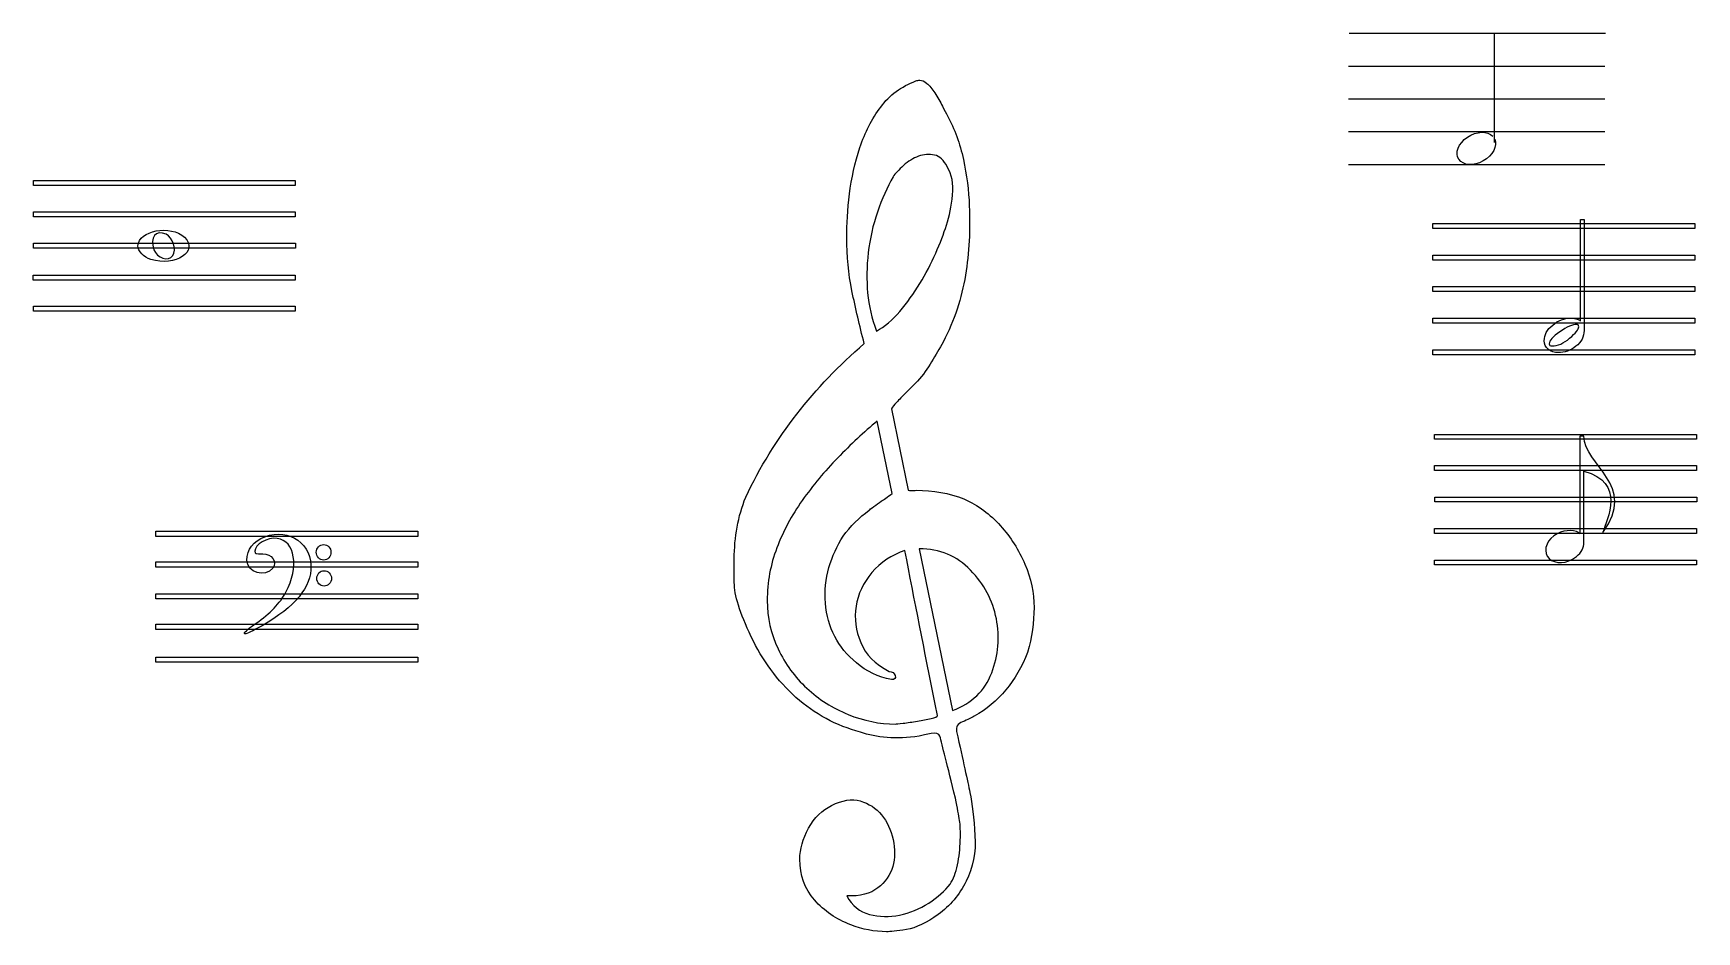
# Model space of a CAD drawing. Extents: x -181 to 453, y 58 to 401.
import ezdxf

# ---------------------------------------------------------------- set-up
doc = ezdxf.new("R2010")
doc.units = 0
doc.layers.add('Layer_1', color=7, linetype='CONTINUOUS')

msp = doc.modelspace()

# ---------------------------------------------------------------- linework, layer by layer
at = {"layer": 'Layer_1', "color": 7}
for points in [[(320.588659, 400.833836), (418.345339, 400.833836)], [(375.953037, 400.786631), (375.953037, 359.181418)], [(320.330834, 388.323276), (418.087516, 388.323276)], [(320.330834, 375.812716), (418.087516, 375.812716)], [(320.330834, 363.302157), (418.087516, 363.302157)], [(320.330834, 350.791577), (418.087516, 350.791577)], [(-181.40182, 344.698664), (-81.480564, 344.698664), (-81.480564, 342.775102), (-181.40182, 342.775102), (-181.40182, 344.698664)], [(-181.402579, 332.67385), (-81.481323, 332.67385), (-81.481323, 330.750288), (-181.402579, 330.750288), (-181.402579, 332.67385)], [(352.449412, 328.250097), (452.449413, 328.250097), (452.449413, 326.34037), (352.449412, 326.34037), (352.449412, 328.250097)], [(408.806319, 291.087708), (408.806319, 329.823658), (410.201086, 329.823658), (410.201086, 287.488929)], [(-181.349825, 320.73212), (-81.428569, 320.73212), (-81.428569, 318.808557), (-181.349825, 318.808557), (-181.349825, 320.73212)], [(-136.566862, 314.541568), (-136.566862, 314.541568)], [(-128.198086, 316.009031), (-128.198086, 316.009031)], [(352.449412, 316.205975), (452.449413, 316.205975), (452.449413, 314.296249), (352.449412, 314.296249), (352.449412, 316.205975)], [(-181.428571, 308.577334), (-81.507315, 308.577334), (-81.507315, 306.653772), (-181.428571, 306.653772), (-181.428571, 308.577334)], [(352.449412, 304.161851), (452.449413, 304.161851), (452.449413, 302.252125), (352.449412, 302.252125), (352.449412, 304.161851)], [(-181.40182, 296.765571), (-81.480564, 296.765571), (-81.480564, 294.842009), (-181.40182, 294.842009), (-181.40182, 296.765571)], [(352.449412, 292.117728), (452.449413, 292.117728), (452.449413, 290.208001), (352.449412, 290.208001), (352.449412, 292.117728)], [(140.22709, 287.236644), (140.22709, 287.236644)], [(135.565913, 282.420958), (135.565913, 282.420958)], [(352.449412, 280.073604), (452.449413, 280.073604), (452.449413, 278.163877), (352.449412, 278.163877), (352.449412, 280.073604)], [(145.976893, 257.560174), (152.34552, 226.485664)], [(146.286697, 225.242526), (140.537873, 252.89939)], [(353.171312, 247.822504), (453.128372, 247.822504), (453.128372, 245.970323), (353.171312, 245.970323), (353.171312, 247.822504)], [(408.621107, 247.077595), (408.621107, 209.824701)], [(410.073736, 247.077595), (408.621107, 247.077595)], [(353.171312, 235.885), (453.128372, 235.885), (453.128372, 234.032819), (353.171312, 234.032819), (353.171312, 235.885)], [(410.073736, 207.450513), (410.073736, 233.769643)], [(353.214247, 223.861616), (453.171307, 223.861616), (453.171307, 222.009435), (353.214247, 222.009435), (353.214247, 223.861616)], [(-134.660323, 210.866678), (-34.660326, 210.866678), (-34.660326, 208.866678), (-134.660323, 208.866678), (-134.660323, 210.866678)], [(353.171312, 211.838233), (453.128372, 211.838233), (453.128372, 209.986052), (353.171312, 209.986052), (353.171312, 211.838233)], [(151.104343, 203.489585), (151.104343, 203.489585)], [(156.541597, 204.111154), (169.282776, 142.42684)], [(156.541597, 204.111154), (156.541597, 204.111154)], [(-134.660323, 199.164122), (-34.660326, 199.164122), (-34.660326, 197.164122), (-134.660323, 197.164122), (-134.660323, 199.164122)], [(-67.854075, 202.806559), (-67.854075, 202.806559)], [(353.171312, 199.857797), (453.128372, 199.857797), (453.128372, 198.005616), (353.171312, 198.005616), (353.171312, 199.857797)], [(-67.660325, 192.866678), (-67.660325, 192.866678)], [(-134.660323, 187.01993), (-34.660326, 187.01993), (-34.660326, 185.01993), (-134.660323, 185.01993), (-134.660323, 187.01993)], [(-134.660323, 175.366679), (-34.660326, 175.366679), (-34.660326, 173.366679), (-134.660323, 173.366679), (-134.660323, 175.366679)], [(-100.904486, 171.946439), (-100.904486, 171.946439)], [(-134.660323, 162.866679), (-34.660326, 162.866679), (-34.660326, 160.866679), (-134.660323, 160.866679), (-134.660323, 162.866679)], [(163.533754, 140.562132), (162.600423, 144.913113)]]:
    msp.add_lwpolyline(points, dxfattribs=at)
for points in [[(141.858461, 372.693509), (145.225911, 377.252332), (149.704343, 380.566058), (155.298462, 382.638605)], [(155.298462, 382.638605), (155.816108, 382.844489), (156.333754, 382.948409), (156.851401, 382.948409)], [(156.851401, 382.948409), (157.576893, 382.948409), (158.431794, 382.534685), (159.416107, 381.705273)], [(159.416107, 381.705273), (160.400421, 380.87782), (161.435717, 379.660175), (162.523952, 378.054291)], [(162.523952, 378.054291), (163.610225, 376.44841), (164.56905, 374.791546), (165.398461, 373.081742)], [(133.934344, 357.234685), (135.850619, 362.983704), (138.49199, 368.136644), (141.858461, 372.693509)], [(165.398461, 373.081742), (166.225911, 371.3739), (166.84748, 370.207232), (167.263166, 369.585663)], [(167.263166, 369.585663), (170.059246, 364.303313), (172.104344, 358.683704), (173.400421, 352.728801)], [(365.683937, 361.185336), (369.122029, 363.524354), (373.374717, 363.695997), (375.390274, 361.577094)], [(129.972381, 339.520959), (130.697283, 345.579782), (132.018069, 351.485666), (133.934344, 357.234685)], [(362.407333, 352.744482), (360.810249, 355.148082), (362.245844, 358.846317), (365.683937, 361.185336)], [(376.124337, 360.472334), (377.279287, 357.819645), (375.347336, 354.155308), (371.714852, 352.108848)], [(150.559245, 350.397428), (148.74748, 348.791547), (147.425912, 347.368018), (146.598459, 346.12488)], [(156.308264, 353.893507), (154.288657, 353.168018), (152.372972, 352.003312), (150.559245, 350.397428)], [(162.369048, 354.360175), (160.347479, 354.773899), (158.327872, 354.618998), (156.308264, 353.893507)], [(167.263166, 349.854291), (166.02003, 352.442526), (164.388656, 353.944487), (162.369048, 354.360175)], [(169.282776, 339.132723), (169.6965, 343.379781), (169.02395, 346.95233), (167.263166, 349.854291)], [(173.400421, 352.728801), (174.69454, 346.771939), (175.445519, 340.842527), (175.653364, 334.938604)], [(371.714852, 352.108848), (368.082368, 350.062387), (364.004416, 350.340881), (362.407333, 352.744482)], [(146.598459, 346.12488), (144.31807, 342.085665), (142.32395, 337.579781), (140.61552, 332.607234)], [(128.884736, 322.818997), (128.884736, 327.893508), (129.247285, 333.462136), (129.972381, 339.520959)], [(166.951403, 327.634685), (168.090619, 331.052331), (168.867088, 334.885665), (169.282776, 339.132723)], [(140.61552, 332.607234), (138.906304, 327.634685), (137.741011, 322.481743), (137.119637, 317.146448)], [(175.653364, 334.938604), (176.067088, 326.028801), (175.574932, 317.22488), (174.176893, 308.522919)], [(-141.474903, 319.744344), (-141.474903, 325.585765), (-128.92808, 327.897371), (-123.746575, 323.010582)], [(-130.775029, 324.159199), (-134.657812, 325.928315), (-137.03782, 322.913556), (-135.42066, 318.274569)], [(-128.198086, 316.009031), (-126.671611, 318.338727), (-128.131044, 322.954521), (-130.775029, 324.159199)], [(162.833756, 316.915076), (164.543559, 320.85037), (165.916108, 324.422919), (166.951403, 327.634685)], [(-136.566862, 314.541568), (-139.3103, 315.385952), (-141.474903, 317.680542), (-141.474903, 319.744344)], [(-123.746575, 323.010582), (-118.143402, 317.726113), (-127.287533, 311.68555), (-136.566862, 314.541568)], [(-135.42066, 318.274569), (-134.302108, 315.065888), (-129.751363, 313.63843), (-128.198086, 316.009031)], [(130.904539, 302.542527), (129.557873, 309.118997), (128.884736, 315.877821), (128.884736, 322.818997)], [(137.119637, 317.146448), (136.498068, 311.813115), (136.420423, 306.685664), (136.886501, 301.764095)], [(156.774933, 305.338605), (159.104344, 309.118997), (161.125913, 312.977821), (162.833756, 316.915076)], [(149.161206, 294.695468), (151.906303, 298.009193), (154.44356, 301.558213), (156.774933, 305.338605)], [(174.176893, 308.522919), (172.778852, 299.822919), (169.955323, 291.328801), (165.708265, 283.042527)], [(135.565913, 282.420958), (133.804931, 289.256252), (132.251204, 295.964095), (130.904539, 302.542527)], [(136.886501, 301.764095), (137.352577, 296.844488), (138.466108, 292.00135), (140.22709, 287.236644)], [(140.22709, 287.236644), (143.437678, 288.895468), (146.416107, 291.379782), (149.161206, 294.695468)], [(398.218791, 289.51733), (400.374328, 291.305806), (402.656668, 292.200046), (405.065814, 292.200056)], [(405.065814, 292.200056), (406.460566, 292.200046), (407.707396, 291.829268), (408.806319, 291.087708)], [(394.985474, 283.497559), (394.985472, 285.765871), (396.063243, 287.77246), (398.218791, 289.51733)], [(400.944921, 286.965471), (398.239918, 285.133365), (396.887421, 283.606608), (396.887425, 282.385206)], [(407.411552, 289.779064), (405.847717, 289.779054), (403.692173, 288.841193), (400.944921, 286.965471)], [(404.685426, 284.479041), (407.010018, 286.442009), (408.172318, 287.903327), (408.172333, 288.863011)], [(410.201086, 287.488929), (410.201066, 285.046119), (409.165561, 283.017717), (407.094562, 281.403719)], [(408.172333, 288.863011), (408.172318, 289.4737), (407.918726, 289.779054), (407.411552, 289.779064)], [(109.851207, 255.540566), (117.36101, 265.1739), (125.932579, 274.134684), (135.565913, 282.420958)], [(165.708265, 283.042527), (164.259246, 280.556252), (162.782775, 278.044488), (161.280814, 275.507232)], [(396.570434, 280.225937), (395.513791, 281.09837), (394.985472, 282.18891), (394.985474, 283.497559)], [(400.247539, 278.982722), (398.852768, 278.982722), (397.627068, 279.39713), (396.570434, 280.225937)], [(396.887425, 282.385206), (396.887421, 281.818123), (397.225545, 281.534586), (397.901799, 281.534586)], [(397.901799, 281.534586), (400.141867, 281.534586), (402.403074, 282.516068), (404.685426, 284.479041)], [(407.094562, 281.403719), (405.023537, 279.789726), (402.741198, 278.982722), (400.247539, 278.982722)], [(161.280814, 275.507232), (159.778852, 272.968017), (157.992578, 270.509193), (155.920031, 268.126839)], [(155.920031, 268.126839), (155.506304, 267.711154), (154.755322, 266.960172), (153.667087, 265.873899)], [(150.325912, 262.532724), (149.186697, 261.393508), (148.176892, 260.330761), (147.296499, 259.348407)], [(153.667087, 265.873899), (152.578853, 264.785664), (151.465128, 263.671939), (150.325912, 262.532724)], [(90.351599, 223.844488), (95.841402, 235.342526), (102.341401, 245.907233), (109.851207, 255.540566)], [(147.296499, 259.348407), (146.416107, 258.364095), (145.976893, 257.768017), (145.976893, 257.560174)], [(140.537873, 252.89939), (135.462185, 248.652329), (130.43846, 243.966055), (125.4665, 238.838605)], [(417.367583, 210.32628), (430.726912, 228.572915), (410.255918, 236.015468), (410.073736, 247.077595)], [(125.4665, 238.838605), (120.494343, 233.711155), (115.988459, 228.29743), (111.948657, 222.60135)], [(410.073736, 233.769643), (426.335173, 229.650304), (418.830338, 215.370391), (417.367583, 210.32628)], [(86.001011, 200.22684), (86.001011, 208.617035), (87.451207, 216.489585), (90.351599, 223.844488)], [(111.948657, 222.60135), (107.90905, 216.903311), (104.671989, 210.869976), (102.237675, 204.499388)], [(139.21709, 220.269977), (140.201207, 220.995469), (141.159244, 221.668015), (142.091599, 222.289584)], [(142.091599, 222.289584), (143.023951, 222.911154), (144.42199, 223.895468), (146.286697, 225.242526)], [(152.34552, 226.485664), (152.386696, 226.281742), (155.531795, 226.485664), (155.531795, 226.485664)], [(155.531795, 226.485664), (161.610226, 226.409194), (168.045519, 225.424879), (173.633754, 223.222919)], [(173.633754, 223.222919), (179.02003, 220.736643), (183.655324, 217.318996), (187.539638, 212.968016)], [(127.486303, 208.928801), (130.28297, 212.760173), (133.597675, 216.075858), (137.430423, 218.871938)], [(137.430423, 218.871938), (137.63748, 219.079781), (138.233167, 219.544488), (139.21709, 220.269977)], [(-93.03647, 208.766021), (-83.663971, 212.272722), (-74.742345, 205.808076), (-75.523535, 196.076082)], [(187.539638, 212.968016), (191.42395, 208.617035), (194.529834, 203.722918), (196.861207, 198.285664)], [(399.936575, 209.9028), (396.230126, 207.859948), (394.539639, 204.029272), (396.156617, 201.343225)], [(408.621107, 209.824701), (407.524302, 211.390616), (403.063891, 211.626455), (399.936575, 209.9028)], [(-99.904486, 199.784054), (-99.904486, 203.873106), (-97.416118, 207.127385), (-93.03647, 208.766021)], [(-88.359398, 208.122173), (-92.13031, 208.627958), (-96.904486, 205.876456), (-96.904486, 203.197378)], [(-96.904486, 203.197378), (-96.904486, 202.203488), (-96.650235, 202.123436), (-93.885767, 202.246922)], [(-85.036702, 187.590616), (-79.92108, 197.194255), (-81.541595, 207.207714), (-88.359398, 208.122173)], [(-73.466574, 202.806559), (-73.466574, 204.430211), (-72.210174, 205.74644), (-70.660325, 205.74644)], [(-70.660325, 205.74644), (-69.110475, 205.74644), (-67.854075, 204.430211), (-67.854075, 202.806559)], [(102.237675, 204.499388), (99.80356, 198.1288), (98.586499, 191.422917), (98.586499, 184.377821)], [(122.125912, 196.964094), (123.420618, 201.315074), (125.20748, 205.303309), (127.486303, 208.928801)], [(151.104343, 203.489585), (146.027874, 201.832721), (141.832578, 199.036644), (138.518067, 195.09939)], [(162.600423, 144.913113), (158.561205, 165.318996), (154.727873, 184.844487), (151.104343, 203.489585)], [(176.118068, 196.032721), (170.939638, 201.418997), (164.414146, 204.111154), (156.541597, 204.111154)], [(405.793948, 200.17175), (408.018958, 201.398091), (409.502036, 203.27309), (409.995637, 205.154422)], [(409.995637, 205.154422), (410.22178, 206.188459), (410.089875, 206.724931), (410.073736, 207.450513)], [(-90.045387, 196.721479), (-92.937671, 192.954385), (-99.904486, 195.118517), (-99.904486, 199.784054)], [(-93.885767, 202.246922), (-90.503304, 202.398013), (-88.21494, 199.105571), (-90.045387, 196.721479)], [(-70.660325, 199.866678), (-72.210174, 199.866678), (-73.466574, 201.182908), (-73.466574, 202.806559)], [(-67.854075, 202.806559), (-67.854075, 201.182908), (-69.110475, 199.866678), (-70.660325, 199.866678)], [(86.001011, 191.293507), (86.001011, 196.005272), (86.001011, 198.983702), (86.001011, 200.22684)], [(120.805126, 183.446448), (120.390813, 188.107233), (120.831006, 192.613113), (122.125912, 196.964094)], [(196.861207, 198.285664), (199.19258, 192.846446), (200.357286, 187.33076), (200.357286, 181.736644)], [(396.156617, 201.343225), (397.773599, 198.657178), (402.0875, 198.128898), (405.793948, 200.17175)], [(-75.523535, 196.076082), (-76.163825, 188.099409), (-83.108886, 180.649734), (-96.591458, 173.477409)], [(-73.272824, 192.866678), (-73.272824, 194.49033), (-72.016424, 195.806559), (-70.466575, 195.806559)], [(-70.466575, 189.926798), (-72.016424, 189.926798), (-73.272824, 191.243027), (-73.272824, 192.866678)], [(-70.466575, 195.806559), (-68.916725, 195.806559), (-67.660325, 194.49033), (-67.660325, 192.866678)], [(-67.660325, 192.866678), (-67.660325, 191.243027), (-68.916725, 189.926798), (-70.466575, 189.926798)], [(92.449049, 170.628801), (88.150421, 179.691546), (86.001011, 186.579781), (86.001011, 191.293507)], [(138.518067, 195.09939), (135.203167, 191.164094), (133.183362, 186.864094), (132.458265, 182.20331)], [(185.984735, 177.464093), (184.586697, 184.456251), (181.298461, 190.646448), (176.118068, 196.032721)], [(-96.413415, 175.785864), (-91.102733, 179.423219), (-87.267437, 183.402814), (-85.036702, 187.590616)], [(98.586499, 184.377821), (98.586499, 177.85233), (99.958852, 171.715074), (102.703952, 165.966055)], [(132.613756, 160.60527), (125.466303, 166.511153), (121.530226, 174.122918), (120.805126, 183.446448)], [(132.458265, 182.20331), (131.733166, 177.542526), (132.328852, 172.932722), (134.245127, 168.375861)], [(200.357286, 181.736644), (200.357286, 176.144487), (199.527874, 170.446449), (197.871009, 164.646446)], [(-100.904486, 171.946439), (-100.904486, 172.366324), (-98.883504, 174.094069), (-96.413415, 175.785864)], [(-96.591458, 173.477409), (-99.790528, 171.775599), (-100.904486, 171.380184), (-100.904486, 171.946439)], [(184.19846, 156.799387), (186.788656, 163.583702), (187.382774, 170.471936), (185.984735, 177.464093)], [(109.540421, 147.477819), (102.444931, 153.846448), (96.747872, 161.564094), (92.449049, 170.628801)], [(102.703952, 165.966055), (105.448854, 160.217036), (109.100225, 155.218996), (113.657871, 150.973897)], [(134.245127, 168.375861), (136.161402, 163.817035), (139.761011, 160.140565), (145.043559, 157.342527)], [(145.976893, 154.236643), (140.900421, 155.271938), (136.446305, 157.395466), (132.613756, 160.60527)], [(197.871009, 164.646446), (193.623952, 153.666055), (186.839637, 145.534682), (177.518068, 140.252329)], [(145.043559, 157.342527), (146.286697, 157.342527), (147.063166, 156.824878), (147.374932, 155.789585)], [(147.374932, 155.789585), (147.684736, 154.754289), (147.21807, 154.236643), (145.976893, 154.236643)], [(169.282776, 142.42684), (176.637676, 145.224878), (181.608264, 150.015075), (184.19846, 156.799387)], [(134.167479, 134.191544), (124.844931, 136.677821), (116.635911, 141.107231), (109.540421, 147.477819)], [(113.657871, 150.973897), (118.21552, 146.726839), (123.472383, 143.385664), (129.42846, 140.950369)], [(129.42846, 140.950369), (135.38454, 138.517035), (141.418265, 137.29939), (147.529832, 137.29939)], [(161.125913, 139.397427), (162.729833, 139.760173), (163.533754, 140.148409), (163.533754, 140.562132)], [(177.518068, 140.252329), (176.480814, 139.63076), (175.004343, 138.930761), (173.088658, 138.154291)], [(156.541597, 132.648407), (147.633755, 131.491544), (140.175324, 132.020956), (134.167479, 134.191544)], [(147.529832, 137.29939), (147.737678, 137.29939), (148.694538, 137.403309), (150.404342, 137.611152)], [(150.404342, 137.611152), (152.114148, 137.817036), (153.925911, 138.075859), (155.841598, 138.387624)], [(155.841598, 138.387624), (157.759245, 138.697428), (159.520029, 139.034684), (161.125913, 139.397427)], [(161.125913, 133.648408), (159.312187, 133.285662), (157.784735, 132.948409), (156.541597, 132.648407)], [(164.465127, 132.648407), (164.051403, 133.673898), (162.937675, 134.011154), (161.125913, 133.648408)], [(173.088658, 138.154291), (171.172971, 137.377819), (170.421991, 136.160171), (170.835715, 134.50331)], [(170.835715, 134.50331), (173.321991, 123.217034), (175.004343, 115.45233), (175.886697, 111.197427)], [(170.369049, 109.020957), (167.263166, 121.550368), (165.294539, 129.432722), (164.465127, 132.648407)], [(123.135715, 106.217034), (127.17552, 108.295465), (130.826891, 108.864095), (134.089834, 107.942527)], [(134.089834, 107.942527), (137.352577, 107.00135), (140.045717, 105.236642), (142.169244, 102.648408)], [(171.92395, 100.550368), (171.612187, 102.373898), (171.094538, 105.197427), (170.369049, 109.020957)], [(175.886697, 111.197427), (176.767089, 106.942526), (177.414149, 101.45233), (177.827872, 94.726839)], [(114.357088, 97.530762), (116.584146, 101.569977), (119.510421, 104.471938), (123.135715, 106.217034)], [(142.169244, 102.648408), (144.29258, 100.060173), (145.769048, 96.922917), (146.598459, 93.25625)], [(111.0165, 85.707231), (111.0165, 89.55037), (112.13003, 93.491544), (114.357088, 97.530762)], [(172.233754, 92.942526), (172.337676, 96.197428), (172.233754, 98.746448), (171.92395, 100.550368)], [(146.598459, 93.25625), (147.425912, 89.569976), (147.374932, 86.138605), (146.441597, 82.922917)], [(171.14748, 83.530762), (171.769049, 86.550367), (172.131795, 89.668014), (172.233754, 92.942526)], [(177.827872, 94.726839), (178.241599, 88.295466), (177.127874, 82.511152), (174.486697, 77.334683)], [(116.610028, 70.177818), (112.881009, 74.432722), (111.0165, 79.609191), (111.0165, 85.707231)], [(146.441597, 82.922917), (145.510225, 79.707232), (143.62003, 76.981741), (140.771011, 74.766054)], [(168.349442, 76.236644), (169.59258, 78.099389), (170.525911, 80.530759), (171.14748, 83.530762)], [(160.192579, 69.020955), (163.663167, 71.236642), (166.382773, 73.648406), (168.349442, 76.236644)], [(174.486697, 77.334683), (171.84552, 72.138605), (168.298461, 67.922916), (163.843558, 64.668016)], [(130.43846, 60.70723), (124.948462, 62.766056), (120.339048, 65.922917), (116.610028, 70.177818)], [(140.771011, 74.766054), (137.922381, 72.530761), (133.960227, 71.53076), (128.884736, 71.72684)], [(128.884736, 71.72684), (130.956304, 68.001348), (133.856696, 65.648408), (137.585715, 64.668016)], [(137.585715, 64.668016), (141.314734, 63.668015), (145.147482, 63.609192), (149.082774, 64.432722)], [(149.082774, 64.432722), (153.020028, 65.256252), (156.721991, 66.785662), (160.192579, 69.020955)], [(163.843558, 64.668016), (159.390619, 61.393505), (155.323952, 59.491544), (151.64748, 58.903308)], [(144.112186, 58.060172), (139.450225, 58.060172), (134.892579, 58.942526), (130.43846, 60.70723)], [(151.64748, 58.903308), (147.969049, 58.334681), (145.457285, 58.060172), (144.112186, 58.060172)]]:
    msp.add_open_spline(points, degree=3, dxfattribs=at)

doc.saveas('drawing.dxf')
